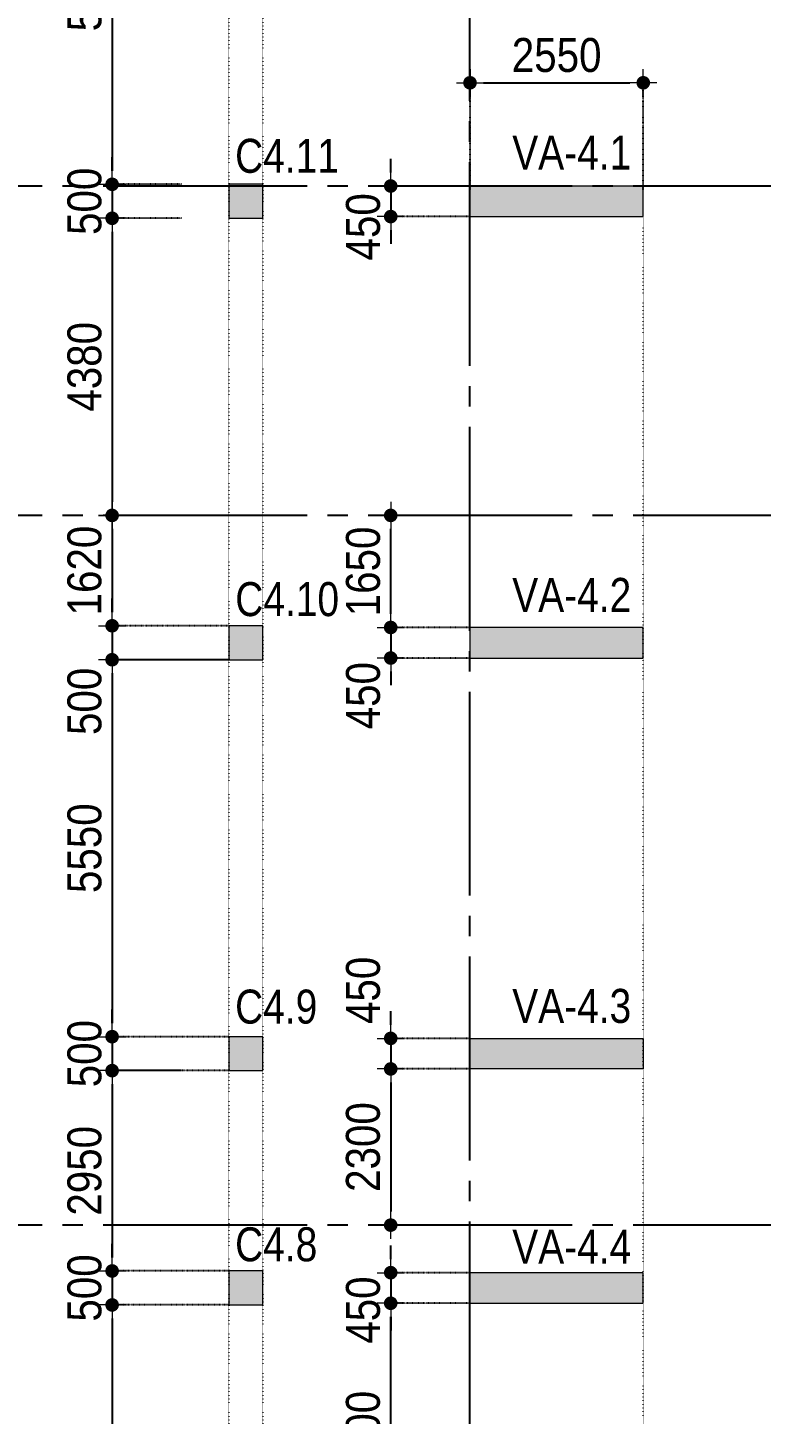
# Model space of a CAD drawing. Header units: millimetres. Extents: x -3973692 to -2843767, y 592734 to 838475.
# Drawn here: x -3955004 to -3944209, y 737796 to 758212 of the extents above; entities that cross this region are included whole.
import ezdxf
from ezdxf.enums import TextEntityAlignment as Align

# ---------------------------------------------------------------- set-up
doc = ezdxf.new("R2010")
doc.units = ezdxf.units.MM
doc.header["$MEASUREMENT"] = 0
doc.header["$PDMODE"] = 3
doc.header["$PDSIZE"] = -20
for name, pattern in [('CHG_XX_Luoi truc$0$MB_Luoi truc$0$Center101', [13, 10, -1, 1, -1]), ('DIVIDE2', [15.875, 6.35, -3.175, 0, -3.175, 0, -3.175]), ('DOT2', [0.125, 0, -0.125]), ('HIDDEN5', [2.8375, 1.25, -1.5875])]:
    doc.linetypes.add(name, pattern=pattern)
doc.layers.get('0').update_dxf_attribs({"lineweight": 9})
doc.layers.get('Defpoints').update_dxf_attribs({"color": 10, "lineweight": 0})
for name, color, linetype, lineweight in [("'S_General_Dim_1", 1, 'Continuous', 18), ("'S_General_Divide_3 Intermediate", 3, 'DIVIDE2', 40), ('CHG_XX_Cot_Ham 2$0$NS-Pier-H2', 150, 'Continuous', 13), ('CHG_XX_Cot_Ham 2$0$NS-Pier-H2 @ 1', 150, 'Continuous', 13), ('CHG_XX_Cot_Ham 2$0$NS-Pier-H2 @ 150 VP1', 150, 'Continuous', 13), ('CHG_XX_Cot_Ham 2$0$NS-Pier-H2 @ 150 VP2', 150, 'Continuous', 13), ('CHG_XX_Cot_Ham 2$0$NS-Pier-H2 @ 150 VP3', 150, 'Continuous', 13), ('CHG_XX_Cot_Ham 2$0$NS-Pier-H2 @ 150 VP4', 150, 'Continuous', 13), ('CHG_XX_Cot_Ham 2$0$NS-Pier-H2 @ 150 VP5', 150, 'Continuous', 13), ('CHG_XX_Cot_Ham 2$0$NS-Pier-H2 @ 150 VP6', 150, 'Continuous', 13), ('CHG_XX_Cot_Ham 2$0$NS-Pier-H2 @ 150 VP7', 150, 'Continuous', 13), ('CHG_XX_Cot_Ham 2$0$NS-Pier-H2 @ 150 VP8', 150, 'Continuous', 13), ('CHG_XX_Cot_Ham 2$0$NS-Pier-H2 @ 150 VP9', 150, 'Continuous', 13), ('CHG_XX_Cot_Ham 2$0$NS-Pier-H2 @ 150 VPModel', 150, 'Continuous', 13), ('TEXT', 7, 'Continuous', 15)]:
    doc.layers.add(name, color=color, linetype=linetype, lineweight=lineweight)
for name, color, linetype, lineweight, plot in [('CHG_XX_Cot_Ham 2$0$NS-Column-H2', 90, 'Continuous', 13, False), ('CHG_XX_Cot_Ham 2$0$NS-Column-H2 @ 1', 90, 'Continuous', 13, False), ('CHG_XX_Cot_Ham 2$0$NS-Column-H2 @ 150 VP1', 90, 'Continuous', 13, False), ('CHG_XX_Cot_Ham 2$0$NS-Column-H2 @ 150 VP2', 90, 'Continuous', 13, False), ('CHG_XX_Cot_Ham 2$0$NS-Column-H2 @ 150 VP3', 90, 'Continuous', 13, False), ('CHG_XX_Cot_Ham 2$0$NS-Column-H2 @ 150 VP4', 90, 'Continuous', 13, False), ('CHG_XX_Cot_Ham 2$0$NS-Column-H2 @ 150 VP5', 90, 'Continuous', 13, False), ('CHG_XX_Cot_Ham 2$0$NS-Column-H2 @ 150 VP6', 90, 'Continuous', 13, False), ('CHG_XX_Cot_Ham 2$0$NS-Column-H2 @ 150 VP7', 90, 'Continuous', 13, False), ('CHG_XX_Cot_Ham 2$0$NS-Column-H2 @ 150 VP8', 90, 'Continuous', 13, False), ('CHG_XX_Cot_Ham 2$0$NS-Column-H2 @ 150 VP9', 90, 'Continuous', 13, False), ('CHG_XX_Cot_Ham 2$0$NS-Column-H2 @ 150 VPModel', 90, 'Continuous', 13, False)]:
    doc.layers.add(name, color=color, linetype=linetype, lineweight=lineweight, plot=plot)
for name, color, linetype in [('CHG_XX_Luoi truc$0$Grid', 34, 'Continuous'), ('CHG_XX_Luoi truc$0$Grid Line', 251, 'CHG_XX_Luoi truc$0$MB_Luoi truc$0$Center101'), ('dim', 1, 'Continuous')]:
    doc.layers.add(name, color=color, linetype=linetype)
doc.styles.add('arial', font='arial.ttf', dxfattribs={"width": 0.85})
doc.styles.add('CHG_XX_Luoi truc$0$MB_Luoi truc$0$Grid A-F$0$VNI-HelveCB', font='')
doc.styles.add('TTP-HelCon', font='')
doc.styles.get('CHG_XX_Luoi truc$0$MB_Luoi truc$0$Grid A-F$0$VNI-HelveCB').set_extended_font_data('VNI-Helve-Condense', bold=True)
doc.styles.get('TTP-HelCon').set_extended_font_data('VNI-Helve-Condense')
doc.dimstyles.new('200', dxfattribs={"dimscale": 200, "dimtxt": 2.5, "dimasz": 1, "dimexe": 0, "dimexo": 0, "dimgap": 0.75, "dimtad": 1, "dimdec": 0, "dimrnd": 10, "dimzin": 9, "dimdsep": 46, "dimtxsty": 'arial', "dimblk1": 'DIMDOT', "dimblk2": 'DIMDOT', "dimsah": 1, "dimcen": 2, "dimdle": 3, "dimclre": 8, "dimclrt": 2, "dimadec": 0, "dimazin": 0, "dimtfac": 1, "dimtdec": 0, "dimtix": 1, "dimtmove": 2, "dimatfit": 3, "dimldrblk": 'DIMPIJL', "dimfxl": 1, "dimtvp": 1.8, "dimtolj": 1, "dimtzin": 0, "dimarcsym": 0})

# ---------------------------------------------------------------- blocks, each defined once
blk = doc.blocks.new('*U3253')
at = {"layer": 'CHG_XX_Cot_Ham 2$0$NS-Pier-H2 @ 1'}
h = blk.add_hatch(color=256, dxfattribs=at)
h.dxf.hatch_style = 1
h.paths.add_polyline_path([(450, 0), (0, 0), (0, -2550), (450, -2550)])
at = {"layer": 'CHG_XX_Cot_Ham 2$0$NS-Pier-H2 @ 150 VP1'}
h = blk.add_hatch(color=256, dxfattribs=at)
h.dxf.hatch_style = 1
h.paths.add_polyline_path([(450, 0), (0, 0), (0, -2550), (450, -2550)])
at = {"layer": 'CHG_XX_Cot_Ham 2$0$NS-Pier-H2 @ 150 VP2'}
h = blk.add_hatch(color=256, dxfattribs=at)
h.dxf.hatch_style = 1
h.paths.add_polyline_path([(450, 0), (0, 0), (0, -2550), (450, -2550)])
at = {"layer": 'CHG_XX_Cot_Ham 2$0$NS-Pier-H2 @ 150 VP3'}
h = blk.add_hatch(color=256, dxfattribs=at)
h.dxf.hatch_style = 1
h.paths.add_polyline_path([(450, 0), (0, 0), (0, -2550), (450, -2550)])
at = {"layer": 'CHG_XX_Cot_Ham 2$0$NS-Pier-H2 @ 150 VP4'}
h = blk.add_hatch(color=256, dxfattribs=at)
h.dxf.hatch_style = 1
h.paths.add_polyline_path([(450, 0), (0, 0), (0, -2550), (450, -2550)])
at = {"layer": 'CHG_XX_Cot_Ham 2$0$NS-Pier-H2 @ 150 VP5'}
h = blk.add_hatch(color=256, dxfattribs=at)
h.dxf.hatch_style = 1
h.paths.add_polyline_path([(450, 0), (0, 0), (0, -2550), (450, -2550)])
at = {"layer": 'CHG_XX_Cot_Ham 2$0$NS-Pier-H2 @ 150 VP6'}
h = blk.add_hatch(color=256, dxfattribs=at)
h.dxf.hatch_style = 1
h.paths.add_polyline_path([(450, 0), (0, 0), (0, -2550), (450, -2550)])
at = {"layer": 'CHG_XX_Cot_Ham 2$0$NS-Pier-H2 @ 150 VP7'}
h = blk.add_hatch(color=256, dxfattribs=at)
h.dxf.hatch_style = 1
h.paths.add_polyline_path([(450, 0), (0, 0), (0, -2550), (450, -2550)])
at = {"layer": 'CHG_XX_Cot_Ham 2$0$NS-Pier-H2 @ 150 VP8'}
h = blk.add_hatch(color=256, dxfattribs=at)
h.dxf.hatch_style = 1
h.paths.add_polyline_path([(450, 0), (0, 0), (0, -2550), (450, -2550)])
at = {"layer": 'CHG_XX_Cot_Ham 2$0$NS-Pier-H2 @ 150 VP9'}
h = blk.add_hatch(color=256, dxfattribs=at)
h.dxf.hatch_style = 1
h.paths.add_polyline_path([(450, 0), (0, 0), (0, -2550), (450, -2550)])
at = {"layer": 'CHG_XX_Cot_Ham 2$0$NS-Pier-H2 @ 150 VPModel'}
h = blk.add_hatch(color=256, dxfattribs=at)
h.dxf.hatch_style = 1
h.paths.add_polyline_path([(450, 0), (0, 0), (0, -2550), (450, -2550)])
blk = doc.blocks.new('CHG_XX_Cot_Ham 2$0$Block A_C450x2250')
at = {"layer": 'CHG_XX_Cot_Ham 2$0$NS-Pier-H2'}
blk.add_lwpolyline([(450, -2550), (0, -2550), (0, 0), (450, 0)], close=True, dxfattribs=at)
blk.add_blockref('*U3253', (0, 0), dxfattribs=at)
blk = doc.blocks.new('*U3255')
at = {"layer": 'CHG_XX_Cot_Ham 2$0$NS-Column-H2 @ 1'}
h = blk.add_hatch(color=256, dxfattribs=at)
h.dxf.hatch_style = 1
h.paths.add_polyline_path([(-250, -250), (-250, 250), (250, 250), (250, -250)])
at = {"layer": 'CHG_XX_Cot_Ham 2$0$NS-Column-H2 @ 150 VP1'}
h = blk.add_hatch(color=256, dxfattribs=at)
h.dxf.hatch_style = 1
h.paths.add_polyline_path([(-250, -250), (-250, 250), (250, 250), (250, -250)])
at = {"layer": 'CHG_XX_Cot_Ham 2$0$NS-Column-H2 @ 150 VP2'}
h = blk.add_hatch(color=256, dxfattribs=at)
h.dxf.hatch_style = 1
h.paths.add_polyline_path([(-250, -250), (-250, 250), (250, 250), (250, -250)])
at = {"layer": 'CHG_XX_Cot_Ham 2$0$NS-Column-H2 @ 150 VP3'}
h = blk.add_hatch(color=256, dxfattribs=at)
h.dxf.hatch_style = 1
h.paths.add_polyline_path([(-250, -250), (-250, 250), (250, 250), (250, -250)])
at = {"layer": 'CHG_XX_Cot_Ham 2$0$NS-Column-H2 @ 150 VP4'}
h = blk.add_hatch(color=256, dxfattribs=at)
h.dxf.hatch_style = 1
h.paths.add_polyline_path([(-250, -250), (-250, 250), (250, 250), (250, -250)])
at = {"layer": 'CHG_XX_Cot_Ham 2$0$NS-Column-H2 @ 150 VP5'}
h = blk.add_hatch(color=256, dxfattribs=at)
h.dxf.hatch_style = 1
h.paths.add_polyline_path([(-250, -250), (-250, 250), (250, 250), (250, -250)])
at = {"layer": 'CHG_XX_Cot_Ham 2$0$NS-Column-H2 @ 150 VP6'}
h = blk.add_hatch(color=256, dxfattribs=at)
h.dxf.hatch_style = 1
h.paths.add_polyline_path([(-250, -250), (-250, 250), (250, 250), (250, -250)])
at = {"layer": 'CHG_XX_Cot_Ham 2$0$NS-Column-H2 @ 150 VP7'}
h = blk.add_hatch(color=256, dxfattribs=at)
h.dxf.hatch_style = 1
h.paths.add_polyline_path([(-250, -250), (-250, 250), (250, 250), (250, -250)])
at = {"layer": 'CHG_XX_Cot_Ham 2$0$NS-Column-H2 @ 150 VP8'}
h = blk.add_hatch(color=256, dxfattribs=at)
h.dxf.hatch_style = 1
h.paths.add_polyline_path([(-250, -250), (-250, 250), (250, 250), (250, -250)])
at = {"layer": 'CHG_XX_Cot_Ham 2$0$NS-Column-H2 @ 150 VP9'}
h = blk.add_hatch(color=256, dxfattribs=at)
h.dxf.hatch_style = 1
h.paths.add_polyline_path([(-250, -250), (-250, 250), (250, 250), (250, -250)])
at = {"layer": 'CHG_XX_Cot_Ham 2$0$NS-Column-H2 @ 150 VPModel'}
h = blk.add_hatch(color=256, dxfattribs=at)
h.dxf.hatch_style = 1
h.paths.add_polyline_path([(-250, -250), (-250, 250), (250, 250), (250, -250)])
blk = doc.blocks.new('CHG_XX_Cot_Ham 2$0$500x500')
at = {"layer": 'CHG_XX_Cot_Ham 2$0$NS-Column-H2'}
blk.add_lwpolyline([(250, -250), (250, 250), (-250, 250), (-250, -250)], close=True, dxfattribs=at)
blk.add_blockref('*U3255', (0, 0), dxfattribs=at)
blk = doc.blocks.new('*U2842')
at = {"layer": 'CHG_XX_Luoi truc$0$Grid Line'}
blk.add_line((0, 0), (0, 608), dxfattribs=at)
at = {"layer": 'CHG_XX_Luoi truc$0$Grid', "lineweight": -2, "style": 'CHG_XX_Luoi truc$0$MB_Luoi truc$0$Grid A-F$0$VNI-HelveCB'}
for tag, p in [('GRIDSUB', (0, 617)), ('GRID', (0, -9))]:
    blk.add_attdef(tag, text='', height=5, dxfattribs=at).set_placement(p, align=Align.MIDDLE)
blk = doc.blocks.new('*U2843')
at = {"layer": 'CHG_XX_Luoi truc$0$Grid Line'}
blk.add_line((0, 0), (0, 438), dxfattribs=at)
at = {"layer": 'CHG_XX_Luoi truc$0$Grid', "lineweight": -2, "style": 'CHG_XX_Luoi truc$0$MB_Luoi truc$0$Grid A-F$0$VNI-HelveCB'}
for tag, p in [('GRIDSUB', (0, 447)), ('GRID', (0, -9))]:
    blk.add_attdef(tag, text='', height=5, dxfattribs=at).set_placement(p, align=Align.MIDDLE)
blk = doc.blocks.new('CHG_XX_Luoi truc')
at = {"layer": 'CHG_XX_Luoi truc$0$Grid', "xscale": 300, "yscale": 300, "zscale": 300}
blk.add_blockref('*U2842', (0, -12747), dxfattribs=at)
at = {"layer": 'CHG_XX_Luoi truc$0$Grid', "xscale": 300.0000000000013, "yscale": 300.0000000000013, "zscale": 300.0000000000013, "rotation": 90}
for p in [(110703, 145900), (110703, 141050), (110703, 130600)]:
    blk.add_blockref('*U2843', p, dxfattribs=at)
blk = doc.blocks.new('CHG_XX_Cot_Ham 2')
at = {"layer": 'CHG_XX_Cot_Ham 2$0$NS-Pier-H2'}
h = blk.add_hatch(color=256, dxfattribs=at)
h.dxf.hatch_style = 1
h.paths.add_polyline_path([(99639.2, 163400), (-10900, 163400), (-10900, 85450), (-300, 85450), (-300, 84050), (32350, 84050), (32350, -9000), (103575.5, -9000), (106050, -6022), (106050, 158254.3)])
h.paths.add_polyline_path([(99533.7, 163100), (105750, 158110.4), (105750, 90450), (105650, 90450), (105750, 90450), (105750, 13850), (105750, 13722.3), (105750, -5913.6), (103434.7, -8700), (93599.8, -8700), (93299.8, -8700), (32650, -8700), (32650, 84350), (0, 84350), (0, 85750), (-10600, 85750), (-10600, 163100), (93600, 163100)], flags=16)
at = {"layer": 'CHG_XX_Cot_Ham 2$0$NS-Column-H2'}
for p in [(-3300, 145675), (-3298.6, 139175), (-3300, 133125), (-3300, 129675)]:
    blk.add_blockref('CHG_XX_Cot_Ham 2$0$500x500', p, dxfattribs=at)
at = {"layer": 'CHG_XX_Cot_Ham 2$0$NS-Pier-H2'}
blk.add_blockref('CHG_XX_Luoi truc', (0, 0), dxfattribs=at)
at = {"layer": 'CHG_XX_Cot_Ham 2$0$NS-Pier-H2', "xscale": -1, "rotation": 90}
for p in [(0, 145900), (0, 139400), (0, 129900)]:
    blk.add_blockref('CHG_XX_Cot_Ham 2$0$Block A_C450x2250', p, dxfattribs=at)
at = {"layer": 'CHG_XX_Cot_Ham 2$0$NS-Pier-H2', "rotation": 90}
blk.add_blockref('CHG_XX_Cot_Ham 2$0$Block A_C450x2250', (0, 132900), dxfattribs=at)
blk = doc.blocks.new('a')
at = {"layer": 'TEXT', "color": 3, "style": 'TTP-HelCon'}
for s, p in [('VA-4.1', (622, -6107)), ('VA-4.2', (622, -12621)), ('VA-4.3', (622, -18672)), ('VA-4.4', (622, -22216))]:
    blk.add_text(s, height=500, dxfattribs=at).set_placement(p)
blk = doc.blocks.new('DIMDOT')
for p, q in [((1, 0), (-1, 0)), ((0, -1), (0, 1))]:
    blk.add_line(p, q)
at = {"const_width": 0.5}
blk.add_lwpolyline([(-0.25, 0, 1), (0.25, 0, 1)], format="xyb", close=True, dxfattribs=at)
blk = doc.blocks.new('*D1276')
at = {"layer": "'S_General_Dim_1", "color": 8, "linetype": 'HIDDEN5', "lineweight": -2, "transparency": 16777216}
for p, q in [((-3948495, 755831), (-3948495, 757401)), ((-3945945, 755831), (-3945945, 757401))]:
    blk.add_line(p, q, dxfattribs=at)
at = {"layer": "'S_General_Dim_1", "color": 0, "lineweight": -2, "transparency": 16777216}
blk.add_line((-3948295, 757401), (-3946145, 757401), dxfattribs=at)
at = {"layer": 'Defpoints', "color": 0, "transparency": 16777216}
for p in [(-3945945, 757401), (-3948495, 755831), (-3945945, 755831)]:
    blk.add_point(p, dxfattribs=at)
at = {"layer": "'S_General_Dim_1", "color": 0, "lineweight": -2, "transparency": 16777216, "xscale": 200, "yscale": 200, "zscale": 200, "rotation": 180}
blk.add_blockref('DIMDOT', (-3948495, 757401), dxfattribs=at)
at = {"layer": "'S_General_Dim_1", "color": 0, "lineweight": -2, "transparency": 16777216, "xscale": 200, "yscale": 200, "zscale": 200}
blk.add_blockref('DIMDOT', (-3945945, 757401), dxfattribs=at)
at = {"layer": "'S_General_Dim_1", "color": 2, "transparency": 16777216, "insert": (-3947220, 757807), "char_height": 500, "attachment_point": 5, "style": 'arial'}
blk.add_mtext('\\A1;2550', dxfattribs=at)
blk = doc.blocks.new('DIMPIJL')
at = {"linetype": 'ByBlock'}
blk.add_solid([(-2.5, 0.42), (-2.5, -0.42), (0, 0)], dxfattribs=at)
blk = doc.blocks.new('*D1277')
at = {"layer": "'S_General_Dim_1", "color": 0, "lineweight": -2, "transparency": 16777216}
for p, q in [((-3949662, 756081), (-3949662, 756281)), ((-3949662, 755881), (-3949662, 755431)), ((-3949662, 755231), (-3949662, 755031))]:
    blk.add_line(p, q, dxfattribs=at)
at = {"layer": "'S_General_Dim_1", "color": 8, "linetype": 'HIDDEN5', "lineweight": -2, "transparency": 16777216}
for p, q in [((-3948495, 755881), (-3949662, 755881)), ((-3948495, 755431), (-3949662, 755431))]:
    blk.add_line(p, q, dxfattribs=at)
at = {"layer": 'Defpoints', "color": 0, "transparency": 16777216}
for p in [(-3948495, 755881), (-3949662, 755431), (-3948495, 755431)]:
    blk.add_point(p, dxfattribs=at)
at = {"layer": "'S_General_Dim_1", "color": 0, "lineweight": -2, "transparency": 16777216, "xscale": 200, "yscale": 200, "zscale": 200}
for p, rotation in [((-3949662, 755881), 270), ((-3949662, 755431), 90)]:
    blk.add_blockref('DIMDOT', p, dxfattribs=dict(at, rotation=rotation))
at = {"layer": "'S_General_Dim_1", "color": 2, "transparency": 16777216, "insert": (-3950067, 755280), "char_height": 500, "attachment_point": 5, "rotation": 90, "style": 'arial'}
blk.add_mtext('\\A1;450', dxfattribs=at)
blk = doc.blocks.new('*D1278')
at = {"layer": "'S_General_Dim_1", "color": 0, "lineweight": -2, "transparency": 16777216}
for p, q in [((-3949662, 749581), (-3949662, 749781)), ((-3949662, 749381), (-3949662, 748931)), ((-3949662, 748731), (-3949662, 748531))]:
    blk.add_line(p, q, dxfattribs=at)
at = {"layer": "'S_General_Dim_1", "color": 8, "linetype": 'HIDDEN5', "lineweight": -2, "transparency": 16777216}
for p, q in [((-3948495, 749381), (-3949662, 749381)), ((-3948495, 748931), (-3949662, 748931))]:
    blk.add_line(p, q, dxfattribs=at)
at = {"layer": 'Defpoints', "color": 0, "transparency": 16777216}
for p in [(-3948495, 749381), (-3949662, 748931), (-3948495, 748931)]:
    blk.add_point(p, dxfattribs=at)
at = {"layer": "'S_General_Dim_1", "color": 0, "lineweight": -2, "transparency": 16777216, "xscale": 200, "yscale": 200, "zscale": 200}
for p, rotation in [((-3949662, 749381), 270), ((-3949662, 748931), 90)]:
    blk.add_blockref('DIMDOT', p, dxfattribs=dict(at, rotation=rotation))
at = {"layer": "'S_General_Dim_1", "color": 2, "transparency": 16777216, "insert": (-3950067, 748377), "char_height": 500, "attachment_point": 5, "rotation": 90, "style": 'arial'}
blk.add_mtext('\\A1;450', dxfattribs=at)
blk = doc.blocks.new('*D1279')
at = {"layer": "'S_General_Dim_1", "color": 0, "lineweight": -2, "transparency": 16777216}
for p, q in [((-3949662, 743531), (-3949662, 743731)), ((-3949662, 743331), (-3949662, 742881)), ((-3949662, 742681), (-3949662, 742481))]:
    blk.add_line(p, q, dxfattribs=at)
at = {"layer": "'S_General_Dim_1", "color": 8, "linetype": 'HIDDEN5', "lineweight": -2, "transparency": 16777216}
for p, q in [((-3948495, 743331), (-3949662, 743331)), ((-3948495, 742881), (-3949662, 742881))]:
    blk.add_line(p, q, dxfattribs=at)
at = {"layer": 'Defpoints', "color": 0, "transparency": 16777216}
for p in [(-3948495, 743331), (-3949662, 742881), (-3948495, 742881)]:
    blk.add_point(p, dxfattribs=at)
at = {"layer": "'S_General_Dim_1", "color": 0, "lineweight": -2, "transparency": 16777216, "xscale": 200, "yscale": 200, "zscale": 200}
for p, rotation in [((-3949662, 743331), 270), ((-3949662, 742881), 90)]:
    blk.add_blockref('DIMDOT', p, dxfattribs=dict(at, rotation=rotation))
at = {"layer": "'S_General_Dim_1", "color": 2, "transparency": 16777216, "insert": (-3950067, 744038), "char_height": 500, "attachment_point": 5, "rotation": 90, "style": 'arial'}
blk.add_mtext('\\A1;450', dxfattribs=at)
blk = doc.blocks.new('*D1280')
at = {"layer": "'S_General_Dim_1", "color": 0, "lineweight": -2, "transparency": 16777216}
for p, q in [((-3949662, 740081), (-3949662, 740281)), ((-3949662, 739881), (-3949662, 739431)), ((-3949662, 739231), (-3949662, 739031))]:
    blk.add_line(p, q, dxfattribs=at)
at = {"layer": "'S_General_Dim_1", "color": 8, "linetype": 'HIDDEN5', "lineweight": -2, "transparency": 16777216}
for p, q in [((-3948495, 739881), (-3949662, 739881)), ((-3948495, 739431), (-3949662, 739431))]:
    blk.add_line(p, q, dxfattribs=at)
at = {"layer": 'Defpoints', "color": 0, "transparency": 16777216}
for p in [(-3948495, 739881), (-3949662, 739431), (-3948495, 739431)]:
    blk.add_point(p, dxfattribs=at)
at = {"layer": "'S_General_Dim_1", "color": 0, "lineweight": -2, "transparency": 16777216, "xscale": 200, "yscale": 200, "zscale": 200}
for p, rotation in [((-3949662, 739881), 270), ((-3949662, 739431), 90)]:
    blk.add_blockref('DIMDOT', p, dxfattribs=dict(at, rotation=rotation))
at = {"layer": "'S_General_Dim_1", "color": 2, "transparency": 16777216, "insert": (-3950067, 739330), "char_height": 500, "attachment_point": 5, "rotation": 90, "style": 'arial'}
blk.add_mtext('\\A1;450', dxfattribs=at)
blk = doc.blocks.new('*D1294')
at = {"layer": "'S_General_Dim_1", "color": 8, "linetype": 'HIDDEN5', "lineweight": -2, "transparency": 16777216}
for p, q in [((-3949272, 751031), (-3949662, 751031)), ((-3948495, 749381), (-3949662, 749381))]:
    blk.add_line(p, q, dxfattribs=at)
at = {"layer": "'S_General_Dim_1", "color": 0, "lineweight": -2, "transparency": 16777216}
blk.add_line((-3949662, 749581), (-3949662, 750831), dxfattribs=at)
at = {"layer": 'Defpoints', "color": 0, "transparency": 16777216}
for p in [(-3949662, 751031), (-3949272, 751031), (-3948495, 749381)]:
    blk.add_point(p, dxfattribs=at)
at = {"layer": "'S_General_Dim_1", "color": 0, "lineweight": -2, "transparency": 16777216, "xscale": 200, "yscale": 200, "zscale": 200}
for p, rotation in [((-3949662, 751031), 90), ((-3949662, 749381), 270)]:
    blk.add_blockref('DIMDOT', p, dxfattribs=dict(at, rotation=rotation))
at = {"layer": "'S_General_Dim_1", "color": 2, "transparency": 16777216, "insert": (-3950067, 750206), "char_height": 500, "attachment_point": 5, "rotation": 90, "style": 'arial'}
blk.add_mtext('\\A1;1650', dxfattribs=at)
blk = doc.blocks.new('*D1296')
at = {"layer": "'S_General_Dim_1", "color": 8, "linetype": 'HIDDEN5', "lineweight": -2, "transparency": 16777216}
for p, q in [((-3948495, 739431), (-3949662, 739431)), ((-3949272, 735531), (-3949662, 735531))]:
    blk.add_line(p, q, dxfattribs=at)
at = {"layer": "'S_General_Dim_1", "color": 0, "lineweight": -2, "transparency": 16777216}
blk.add_line((-3949662, 735731), (-3949662, 739231), dxfattribs=at)
at = {"layer": 'Defpoints', "color": 0, "transparency": 16777216}
for p in [(-3949662, 739431), (-3948495, 739431), (-3949272, 735531)]:
    blk.add_point(p, dxfattribs=at)
at = {"layer": "'S_General_Dim_1", "color": 0, "lineweight": -2, "transparency": 16777216, "xscale": 200, "yscale": 200, "zscale": 200}
for p, rotation in [((-3949662, 739431), 90), ((-3949662, 735531), 270)]:
    blk.add_blockref('DIMDOT', p, dxfattribs=dict(at, rotation=rotation))
at = {"layer": "'S_General_Dim_1", "color": 2, "transparency": 16777216, "insert": (-3950068, 737481), "char_height": 500, "attachment_point": 5, "rotation": 90, "style": 'arial'}
blk.add_mtext('\\A1;3900', dxfattribs=at)
blk = doc.blocks.new('*D1297')
at = {"layer": "'S_General_Dim_1", "color": 8, "linetype": 'HIDDEN5', "lineweight": -2, "transparency": 16777216}
for p, q in [((-3948495, 742881), (-3949662, 742881)), ((-3949275, 740581), (-3949662, 740581))]:
    blk.add_line(p, q, dxfattribs=at)
at = {"layer": "'S_General_Dim_1", "color": 0, "lineweight": -2, "transparency": 16777216}
blk.add_line((-3949662, 742681), (-3949662, 740781), dxfattribs=at)
at = {"layer": 'Defpoints', "color": 0, "transparency": 16777216}
for p in [(-3948495, 742881), (-3949662, 740581), (-3949275, 740581)]:
    blk.add_point(p, dxfattribs=at)
at = {"layer": "'S_General_Dim_1", "color": 0, "lineweight": -2, "transparency": 16777216, "xscale": 200, "yscale": 200, "zscale": 200}
for p, rotation in [((-3949662, 742881), 90), ((-3949662, 740581), 270)]:
    blk.add_blockref('DIMDOT', p, dxfattribs=dict(at, rotation=rotation))
at = {"layer": "'S_General_Dim_1", "color": 2, "transparency": 16777216, "insert": (-3950068, 741731), "char_height": 500, "attachment_point": 5, "rotation": 90, "style": 'arial'}
blk.add_mtext('\\A1;2300', dxfattribs=at)
blk = doc.blocks.new('PODIUM')
at = {"layer": 'TEXT', "color": 6, "style": 'TTP-HelCon'}
for s, p in [('C4.11', (-80903, 79950)), ('C4.10', (-80901, 73423)), ('C4.9', (-80903, 67423)), ('C4.8', (-80903, 63923))]:
    blk.add_text(s, height=500, dxfattribs=at).set_placement(p)
blk = doc.blocks.new('*D2458')
at = {"layer": "'S_General_Dim_1", "color": 8, "linetype": 'HIDDEN5', "lineweight": -2, "transparency": 16777216}
for p, q in [((-3952740, 761731), (-3953762, 761731)), ((-3952740, 755906), (-3953762, 755906))]:
    blk.add_line(p, q, dxfattribs=at)
at = {"layer": "'S_General_Dim_1", "color": 0, "lineweight": -2, "transparency": 16777216}
blk.add_line((-3953762, 761531), (-3953762, 756106), dxfattribs=at)
at = {"layer": 'Defpoints', "color": 0, "transparency": 16777216}
for p in [(-3952740, 761731), (-3953762, 755906), (-3952740, 755906)]:
    blk.add_point(p, dxfattribs=at)
at = {"layer": "'S_General_Dim_1", "color": 0, "lineweight": -2, "transparency": 16777216, "xscale": 200, "yscale": 200, "zscale": 200}
for p, rotation in [((-3953762, 761731), 90), ((-3953762, 755906), 270)]:
    blk.add_blockref('DIMDOT', p, dxfattribs=dict(at, rotation=rotation))
at = {"layer": "'S_General_Dim_1", "color": 2, "transparency": 16777216, "insert": (-3954167, 758819), "char_height": 500, "attachment_point": 5, "rotation": 90, "style": 'arial'}
blk.add_mtext('\\A1;5820', dxfattribs=at)
blk = doc.blocks.new('*D2459')
at = {"layer": "'S_General_Dim_1", "color": 0, "lineweight": -2, "transparency": 16777216}
for p, q in [((-3953762, 756106), (-3953762, 756306)), ((-3953762, 755906), (-3953762, 755406)), ((-3953762, 755206), (-3953762, 755006))]:
    blk.add_line(p, q, dxfattribs=at)
at = {"layer": "'S_General_Dim_1", "color": 8, "linetype": 'HIDDEN5', "lineweight": -2, "transparency": 16777216}
for p, q in [((-3952740, 755906), (-3953762, 755906)), ((-3952740, 755406), (-3953762, 755406))]:
    blk.add_line(p, q, dxfattribs=at)
at = {"layer": 'Defpoints', "color": 0, "transparency": 16777216}
for p in [(-3952740, 755906), (-3953762, 755406), (-3952740, 755406)]:
    blk.add_point(p, dxfattribs=at)
at = {"layer": "'S_General_Dim_1", "color": 0, "lineweight": -2, "transparency": 16777216, "xscale": 200, "yscale": 200, "zscale": 200}
for p, rotation in [((-3953762, 755906), 270), ((-3953762, 755406), 90)]:
    blk.add_blockref('DIMDOT', p, dxfattribs=dict(at, rotation=rotation))
at = {"layer": "'S_General_Dim_1", "color": 2, "transparency": 16777216, "insert": (-3954167, 755656), "char_height": 500, "attachment_point": 5, "rotation": 90, "style": 'arial'}
blk.add_mtext('\\A1;500', dxfattribs=at)
blk = doc.blocks.new('*D2460')
at = {"layer": "'S_General_Dim_1", "color": 8, "linetype": 'HIDDEN5', "lineweight": -2, "transparency": 16777216}
for p, q in [((-3952740, 755406), (-3953762, 755406)), ((-3952740, 751031), (-3953762, 751031))]:
    blk.add_line(p, q, dxfattribs=at)
at = {"layer": "'S_General_Dim_1", "color": 0, "lineweight": -2, "transparency": 16777216}
blk.add_line((-3953762, 755206), (-3953762, 751231), dxfattribs=at)
at = {"layer": 'Defpoints', "color": 0, "transparency": 16777216}
for p in [(-3952740, 755406), (-3953762, 751031), (-3952740, 751031)]:
    blk.add_point(p, dxfattribs=at)
at = {"layer": "'S_General_Dim_1", "color": 0, "lineweight": -2, "transparency": 16777216, "xscale": 200, "yscale": 200, "zscale": 200}
for p, rotation in [((-3953762, 755406), 90), ((-3953762, 751031), 270)]:
    blk.add_blockref('DIMDOT', p, dxfattribs=dict(at, rotation=rotation))
at = {"layer": "'S_General_Dim_1", "color": 2, "transparency": 16777216, "insert": (-3954167, 753219), "char_height": 500, "attachment_point": 5, "rotation": 90, "style": 'arial'}
blk.add_mtext('\\A1;4380', dxfattribs=at)
blk = doc.blocks.new('*D2461')
at = {"layer": "'S_General_Dim_1", "color": 8, "linetype": 'HIDDEN5', "lineweight": -2, "transparency": 16777216}
for p, q in [((-3952740, 751031), (-3953762, 751031)), ((-3952044, 749406), (-3953762, 749406))]:
    blk.add_line(p, q, dxfattribs=at)
at = {"layer": "'S_General_Dim_1", "color": 0, "lineweight": -2, "transparency": 16777216}
blk.add_line((-3953762, 750831), (-3953762, 749606), dxfattribs=at)
at = {"layer": 'Defpoints', "color": 0, "transparency": 16777216}
for p in [(-3952740, 751031), (-3953762, 749406), (-3952044, 749406)]:
    blk.add_point(p, dxfattribs=at)
at = {"layer": "'S_General_Dim_1", "color": 0, "lineweight": -2, "transparency": 16777216, "xscale": 200, "yscale": 200, "zscale": 200}
for p, rotation in [((-3953762, 751031), 90), ((-3953762, 749406), 270)]:
    blk.add_blockref('DIMDOT', p, dxfattribs=dict(at, rotation=rotation))
at = {"layer": "'S_General_Dim_1", "color": 2, "transparency": 16777216, "insert": (-3954167, 750219), "char_height": 500, "attachment_point": 5, "rotation": 90, "style": 'arial'}
blk.add_mtext('\\A1;1620', dxfattribs=at)
blk = doc.blocks.new('*D2462')
at = {"layer": "'S_General_Dim_1", "color": 0, "lineweight": -2, "transparency": 16777216}
for p, q in [((-3953762, 749606), (-3953762, 749806)), ((-3953762, 749406), (-3953762, 748906)), ((-3953762, 748706), (-3953762, 748506))]:
    blk.add_line(p, q, dxfattribs=at)
at = {"layer": "'S_General_Dim_1", "color": 8, "linetype": 'HIDDEN5', "lineweight": -2, "transparency": 16777216}
for p, q in [((-3952044, 749406), (-3953762, 749406)), ((-3952045, 748906), (-3953762, 748906))]:
    blk.add_line(p, q, dxfattribs=at)
at = {"layer": 'Defpoints', "color": 0, "transparency": 16777216}
for p in [(-3952044, 749406), (-3953762, 748906), (-3952045, 748906)]:
    blk.add_point(p, dxfattribs=at)
at = {"layer": "'S_General_Dim_1", "color": 0, "lineweight": -2, "transparency": 16777216, "xscale": 200, "yscale": 200, "zscale": 200}
for p, rotation in [((-3953762, 749406), 270), ((-3953762, 748906), 90)]:
    blk.add_blockref('DIMDOT', p, dxfattribs=dict(at, rotation=rotation))
at = {"layer": "'S_General_Dim_1", "color": 2, "transparency": 16777216, "insert": (-3954167, 748293), "char_height": 500, "attachment_point": 5, "rotation": 90, "style": 'arial'}
blk.add_mtext('\\A1;500', dxfattribs=at)
blk = doc.blocks.new('*D2463')
at = {"layer": "'S_General_Dim_1", "color": 8, "linetype": 'HIDDEN5', "lineweight": -2, "transparency": 16777216}
for p, q in [((-3952044, 748906), (-3953762, 748906)), ((-3952045, 743356), (-3953762, 743356))]:
    blk.add_line(p, q, dxfattribs=at)
at = {"layer": "'S_General_Dim_1", "color": 0, "lineweight": -2, "transparency": 16777216}
blk.add_line((-3953762, 748706), (-3953762, 743556), dxfattribs=at)
at = {"layer": 'Defpoints', "color": 0, "transparency": 16777216}
for p in [(-3952044, 748906), (-3953762, 743356), (-3952045, 743356)]:
    blk.add_point(p, dxfattribs=at)
at = {"layer": "'S_General_Dim_1", "color": 0, "lineweight": -2, "transparency": 16777216, "xscale": 200, "yscale": 200, "zscale": 200}
for p, rotation in [((-3953762, 748906), 90), ((-3953762, 743356), 270)]:
    blk.add_blockref('DIMDOT', p, dxfattribs=dict(at, rotation=rotation))
at = {"layer": "'S_General_Dim_1", "color": 2, "transparency": 16777216, "insert": (-3954167, 746131), "char_height": 500, "attachment_point": 5, "rotation": 90, "style": 'arial'}
blk.add_mtext('\\A1;5550', dxfattribs=at)
blk = doc.blocks.new('*D2464')
at = {"layer": "'S_General_Dim_1", "color": 0, "lineweight": -2, "transparency": 16777216}
for p, q in [((-3953762, 743556), (-3953762, 743756)), ((-3953762, 743356), (-3953762, 742856)), ((-3953762, 742656), (-3953762, 742456))]:
    blk.add_line(p, q, dxfattribs=at)
at = {"layer": "'S_General_Dim_1", "color": 8, "linetype": 'HIDDEN5', "lineweight": -2, "transparency": 16777216}
for p, q in [((-3952045, 743356), (-3953762, 743356)), ((-3952045, 742856), (-3953762, 742856))]:
    blk.add_line(p, q, dxfattribs=at)
at = {"layer": 'Defpoints', "color": 0, "transparency": 16777216}
for p in [(-3952045, 743356), (-3953762, 742856), (-3952045, 742856)]:
    blk.add_point(p, dxfattribs=at)
at = {"layer": "'S_General_Dim_1", "color": 0, "lineweight": -2, "transparency": 16777216, "xscale": 200, "yscale": 200, "zscale": 200}
for p, rotation in [((-3953762, 743356), 270), ((-3953762, 742856), 90)]:
    blk.add_blockref('DIMDOT', p, dxfattribs=dict(at, rotation=rotation))
at = {"layer": "'S_General_Dim_1", "color": 2, "transparency": 16777216, "insert": (-3954167, 743106), "char_height": 500, "attachment_point": 5, "rotation": 90, "style": 'arial'}
blk.add_mtext('\\A1;500', dxfattribs=at)
blk = doc.blocks.new('*D2465')
at = {"layer": "'S_General_Dim_1", "color": 8, "linetype": 'HIDDEN5', "lineweight": -2, "transparency": 16777216}
for p, q in [((-3952744, 742856), (-3953762, 742856)), ((-3952045, 739906), (-3953762, 739906))]:
    blk.add_line(p, q, dxfattribs=at)
at = {"layer": "'S_General_Dim_1", "color": 0, "lineweight": -2, "transparency": 16777216}
blk.add_line((-3953762, 742656), (-3953762, 740106), dxfattribs=at)
at = {"layer": 'Defpoints', "color": 0, "transparency": 16777216}
for p in [(-3952744, 742856), (-3953762, 739906), (-3952045, 739906)]:
    blk.add_point(p, dxfattribs=at)
at = {"layer": "'S_General_Dim_1", "color": 0, "lineweight": -2, "transparency": 16777216, "xscale": 200, "yscale": 200, "zscale": 200}
for p, rotation in [((-3953762, 742856), 90), ((-3953762, 739906), 270)]:
    blk.add_blockref('DIMDOT', p, dxfattribs=dict(at, rotation=rotation))
at = {"layer": "'S_General_Dim_1", "color": 2, "transparency": 16777216, "insert": (-3954167, 741381), "char_height": 500, "attachment_point": 5, "rotation": 90, "style": 'arial'}
blk.add_mtext('\\A1;2950', dxfattribs=at)
blk = doc.blocks.new('*D2466')
at = {"layer": "'S_General_Dim_1", "color": 0, "lineweight": -2, "transparency": 16777216}
for p, q in [((-3953762, 740106), (-3953762, 740306)), ((-3953762, 739906), (-3953762, 739406)), ((-3953762, 739206), (-3953762, 739006))]:
    blk.add_line(p, q, dxfattribs=at)
at = {"layer": "'S_General_Dim_1", "color": 8, "linetype": 'HIDDEN5', "lineweight": -2, "transparency": 16777216}
for p, q in [((-3952045, 739906), (-3953762, 739906)), ((-3952045, 739406), (-3953762, 739406))]:
    blk.add_line(p, q, dxfattribs=at)
at = {"layer": 'Defpoints', "color": 0, "transparency": 16777216}
for p in [(-3952045, 739906), (-3953762, 739406), (-3952045, 739406)]:
    blk.add_point(p, dxfattribs=at)
at = {"layer": "'S_General_Dim_1", "color": 0, "lineweight": -2, "transparency": 16777216, "xscale": 200, "yscale": 200, "zscale": 200}
for p, rotation in [((-3953762, 739906), 270), ((-3953762, 739406), 90)]:
    blk.add_blockref('DIMDOT', p, dxfattribs=dict(at, rotation=rotation))
at = {"layer": "'S_General_Dim_1", "color": 2, "transparency": 16777216, "insert": (-3954167, 739656), "char_height": 500, "attachment_point": 5, "rotation": 90, "style": 'arial'}
blk.add_mtext('\\A1;500', dxfattribs=at)
blk = doc.blocks.new('*D2467')
at = {"layer": "'S_General_Dim_1", "color": 8, "linetype": 'HIDDEN5', "lineweight": -2, "transparency": 16777216}
for p, q in [((-3952045, 739406), (-3953762, 739406)), ((-3952740, 733729), (-3953762, 733729))]:
    blk.add_line(p, q, dxfattribs=at)
at = {"layer": "'S_General_Dim_1", "color": 0, "lineweight": -2, "transparency": 16777216}
blk.add_line((-3953762, 739206), (-3953762, 733929), dxfattribs=at)
at = {"layer": 'Defpoints', "color": 0, "transparency": 16777216}
for p in [(-3952045, 739406), (-3953762, 733729), (-3952740, 733729)]:
    blk.add_point(p, dxfattribs=at)
at = {"layer": "'S_General_Dim_1", "color": 0, "lineweight": -2, "transparency": 16777216, "xscale": 200, "yscale": 200, "zscale": 200}
for p, rotation in [((-3953762, 739406), 90), ((-3953762, 733729), 270)]:
    blk.add_blockref('DIMDOT', p, dxfattribs=dict(at, rotation=rotation))
at = {"layer": "'S_General_Dim_1", "color": 2, "transparency": 16777216, "insert": (-3954167, 736567), "char_height": 500, "attachment_point": 5, "rotation": 90, "style": 'arial'}
blk.add_mtext('\\A1;5680', dxfattribs=at)

msp = doc.modelspace()

# ---------------------------------------------------------------- linework, layer by layer
at = {"layer": 'dim', "linetype": 'DOT2', "ltscale": 10}
for p, q in [((-3952045.2, 766578.9), (-3952045.2, 699594.3)), ((-3951545.2, 766578.9), (-3951545.2, 699594.3)), ((-3945945.2, 717606), (-3945945.2, 755431))]:
    msp.add_line(p, q, dxfattribs=at)

# ---------------------------------------------------------------- block references
at = {"layer": "'S_General_Divide_3 Intermediate"}
for name, p in [('CHG_XX_Cot_Ham 2', (-3948495.2, 609981)), ('a', (-3948495.2, 762231))]:
    msp.add_blockref(name, p, dxfattribs=at)
at = {"layer": 'TEXT'}
msp.add_blockref('PODIUM', (-3871048.8, 676125.7), dxfattribs=at)

# ---------------------------------------------------------------- dimensions: what is measured, and where the dimension line sits
at = {"layer": "'S_General_Dim_1"}
for base, p1, p2, picture, middle in [((-3953761.6, 755906), (-3952739.7, 761731), (-3952739.7, 755906), '*D2458', (-3954166.9, 758818.5)), ((-3953761.6, 755406), (-3952739.7, 755906), (-3952739.7, 755406), '*D2459', (-3954166.9, 755656)), ((-3953761.6, 751031), (-3952739.7, 755406), (-3952739.7, 751031), '*D2460', (-3954167, 753218.5)), ((-3953761.6, 749406), (-3952739.7, 751031), (-3952043.8, 749406), '*D2461', (-3954166.9, 750218.5)), ((-3949662.1, 751031), (-3948495.2, 749381), (-3949272.2, 751031), '*D1294', (-3950067.3, 750206)), ((-3953761.6, 743356), (-3952043.8, 748906), (-3952045.2, 743356), '*D2463', (-3954166.9, 746131)), ((-3953761.6, 742856), (-3952045.2, 743356), (-3952045.2, 742856), '*D2464', (-3954166.9, 743106)), ((-3953761.6, 739906), (-3952744.1, 742856), (-3952045.2, 739906), '*D2465', (-3954166.9, 741381)), ((-3949662.1, 740581), (-3948495.2, 742881), (-3949275, 740581), '*D1297', (-3950067.5, 741731)), ((-3953761.6, 739406), (-3952045.2, 739906), (-3952045.2, 739406), '*D2466', (-3954166.9, 739656)), ((-3953761.6, 733728.9), (-3952045.2, 739406), (-3952739.7, 733728.9), '*D2467', (-3954166.9, 736567.5)), ((-3949662.1, 739431), (-3949272.2, 735531), (-3948495.2, 739431), '*D1296', (-3950067.5, 737481))]:
    dim = msp.add_linear_dim(base=base, p1=p1, p2=p2, angle=90, dimstyle='200', dxfattribs=at)
    dim.commit()
    dim.dimension.update_dxf_attribs({"geometry": picture, "text_midpoint": middle})
dim = msp.add_linear_dim(base=(-3945945.2, 757401.4), p1=(-3948495.2, 755831), p2=(-3945945.2, 755831), dimstyle='200', dxfattribs=at)
dim.commit()
dim.dimension.update_dxf_attribs({"geometry": '*D1276', "text_midpoint": (-3947220.2, 757806.7)})
for base, p1, p2, picture, middle in [((-3949662.1, 755431), (-3948495.2, 755881), (-3948495.2, 755431), '*D1277', (-3950067.3, 755279.8)), ((-3953761.6, 748906), (-3952043.8, 749406), (-3952045.2, 748906), '*D2462', (-3954166.9, 748293.5)), ((-3949662.1, 748931), (-3948495.2, 749381), (-3948495.2, 748931), '*D1278', (-3950067.3, 748377.3)), ((-3949662.1, 742881), (-3948495.2, 743331), (-3948495.2, 742881), '*D1279', (-3950067.3, 744037.8)), ((-3949662.1, 739431), (-3948495.2, 739881), (-3948495.2, 739431), '*D1280', (-3950067.3, 739329.8))]:
    dim = msp.add_linear_dim(base=base, p1=p1, p2=p2, angle=90, dimstyle='200', dxfattribs=at)
    dim.commit()
    dim.dimension.update_dxf_attribs({"geometry": picture, "text_midpoint": middle, "dimtype": 160})

doc.saveas('drawing.dxf')
